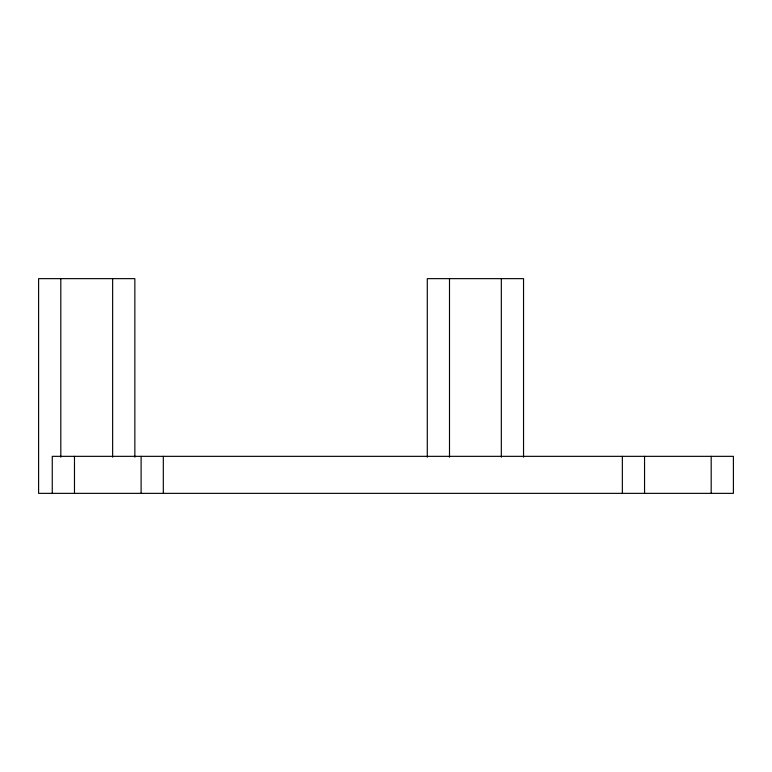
<?xml version="1.0" encoding="UTF-8"?>
<svg xmlns="http://www.w3.org/2000/svg" width="772" height="772" viewBox="0 0 772 772"><rect width="100%" height="100%" fill="white"/><g stroke="black" fill="none" stroke-linecap="round" stroke-linejoin="round"><path stroke-width="1.16" d="M711.186 456.339L711.186 493.356M644.552 456.339L644.552 493.356M622.348 456.339L622.348 493.356M523.541 457.169L523.541 278.644L427.292 278.644L427.292 457.169M501.327 278.644L501.327 457.169M449.497 278.644L449.497 457.169M163.317 456.339L163.317 493.356M141.112 456.339L141.112 493.356M134.849 457.169L134.849 278.644L38.6 278.644L38.6 493.356L733.4 493.356L733.4 456.339L52.264 456.339L52.264 493.356M112.635 278.644L112.635 457.169M74.479 456.339L74.479 493.356M60.814 278.644L60.814 457.169"/></g></svg>
